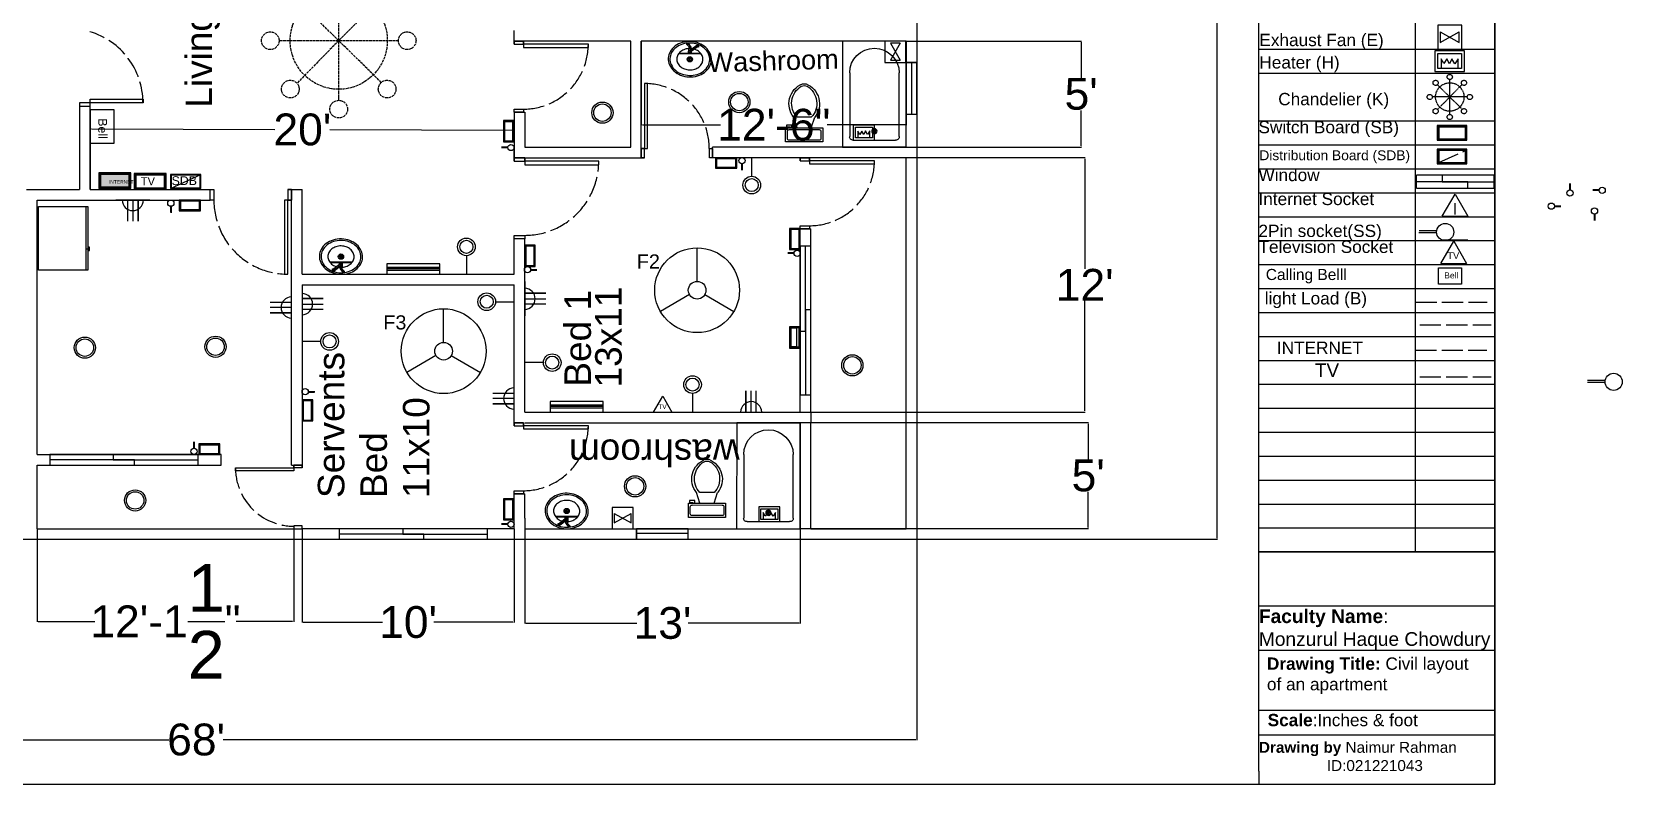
# Model space of a CAD drawing. Header units: inches. Extents: x -412 to 20037, y 548 to 16595.
# Drawn here: x 5459 to 6359, y 10274 to 10699 of the extents above; entities that cross this region are included whole.
import ezdxf
from ezdxf.enums import TextEntityAlignment as Align

# ---------------------------------------------------------------- set-up
doc = ezdxf.new("R2010")
doc.units = ezdxf.units.IN
doc.header["$MEASUREMENT"] = 0
doc.linetypes.add('ACAD_ISO02W100', pattern=[15, 12, -3])
doc.layers.get('Defpoints').update_dxf_attribs({"color": 6})
for name, color, linetype in [('bath', 4, 'Continuous'), ('freecads.com', 7, 'Continuous'), ('Heavy Load', 3, 'ACAD_ISO02W100'), ('iNTERNET', 30, 'ACAD_ISO02W100'), ('light_dwgmodels.com', 250, 'ACAD_ISO02W100'), ('TV WIRE', 62, 'ACAD_ISO02W100')]:
    doc.layers.add(name, color=color, linetype=linetype)
doc.layers.add('text', color=140, linetype='Continuous', lineweight=9)
doc.styles.add('Arial', font='arial.ttf')
doc.styles.get("Standard").update_dxf_attribs({"font": 'arial.ttf'})
doc.dimstyles.new('Copy of civil layout', dxfattribs={"dimtxt": 18, "dimasz": 0.625, "dimexe": 0.18, "dimexo": 0.0625, "dimgap": 0.09, "dimtad": 0, "dimtih": 1, "dimtoh": 1, "dimdec": 1, "dimzin": 0, "dimdsep": 46, "dimlunit": 4, "dimtxsty": 'Standard', "dimcen": 0.09, "dimclrd": 6, "dimclre": 256, "dimclrt": 256, "dimadec": 0, "dimazin": 0, "dimtfac": 1.5, "dimtdec": 1, "dimtofl": 0, "dimtmove": 0, "dimatfit": 0, "dimfxl": 1, "dimtolj": 1, "dimtzin": 0, "dimlwe": -1, "dimarcsym": 0})

# ---------------------------------------------------------------- blocks, each defined once
blk = doc.blocks.new('Bath Tub - 26 x 60 in.')
for p, q in [((8, -18), (10, -18)), ((9, -17), (9, -19))]:
    blk.add_line(p, q)
blk.add_lwpolyline([(0, -36), (0, 0), (60, 0), (60, -36)], close=True)
for points in [[(4, -30), (4, -6)], [(6, -4), (42, -4)], [(42, -32), (6, -32)]]:
    blk.add_lwpolyline(points)
for radius in [1.5, 1]:
    blk.add_circle((9, -18), radius)
for centre, radius, start, end in [((5.75, -5.75), 1.77, 81.8699, 188.1301), ((42, -18), 14, 270, 90), ((5.75, -30.25), 1.77, 171.8699, 278.1301)]:
    blk.add_arc(centre, radius, start, end)
blk = doc.blocks.new('Toilet - top')
for p, q in [((-10, -8.5), (-8, -8.5)), ((-10, -9.5), (-10, -8.5)), ((-8, -8.5), (-8, -8)), ((-7, -8), (-7, -9.5)), ((-4, -8), (-6, -14)), ((4, -8), (6, -14)), ((9.5, -6), (9.5, -2)), ((-7, -9.5), (-10, -9.5)), ((4, -14), (-4, -14))]:
    blk.add_line(p, q)
blk.add_lwpolyline([(10.5, -8), (10.5, 0), (-10.5, 0), (-10.5, -8)], close=True)
for points in [[(-9.5, -2), (-9.5, -6)], [(8.5, -1), (-8.5, -1)], [(-8.5, -7), (8.5, -7)]]:
    blk.add_lwpolyline(points)
for centre, radius, start, end in [((-8.62, -1.88), 0.884, 81.8699, 188.1301), ((-8.62, -6.12), 0.884, 171.8699, 278.1301), ((8.62, -1.88), 0.884, 351.8699, 98.1301), ((8.62, -6.12), 0.884, 261.8699, 8.1301), ((3.52, -21.58), 12.17, 141.46911, 247.97143), ((4.2, -21.82), 11.33, 136.36773, 238.94682), ((-3.52, -21.58), 12.17, 292.02843, 38.53071), ((-4.2, -21.82), 11.33, 301.05301, 43.63209), ((0, -27.88), 4, 245.73182, 294.26817), ((0, -29), 4, 254.86053, 285.13947)]:
    blk.add_arc(centre, radius, start, end)
blk = doc.blocks.new('Sink - Oval top')
for p, q in [((-1, 0), (1, 0)), ((0, 1), (0, -1))]:
    blk.add_line(p, q)
at = {"linetype": 'Continuous'}
for points in [[(-12.23, 0.39, 0.117634), (-11.46, -3.36, 0.104469), (-8.88, -6.8, 0.090016), (-5.08, -9.07, 0.08192), (-0.32, -10.02, 0.08192), (4.49, -9.38, 0.090016), (8.42, -7.36, 0.104469), (11.22, -4.09, 0.117634), (12.23, -0.39, 0.117634), (11.46, 3.36, 0.104469), (8.88, 6.8, 0.090016), (5.08, 9.07, 0.08192), (0.32, 10.02, 0.08192), (-4.49, 9.38, 0.090016), (-8.42, 7.36, 0.104469), (-11.22, 4.09, 0.117634)], [(-11.29, 0.16, 0.118622), (-10.52, -3.25, 0.104678), (-8.07, -6.36, 0.089562), (-4.54, -8.37, 0.081185), (-0.13, -9.15, 0.081185), (4.3, -8.49, 0.089562), (7.89, -6.58, 0.104678), (10.42, -3.55, 0.118622), (11.29, -0.16, 0.118622), (10.52, 3.25, 0.104678), (8.07, 6.36, 0.089562), (4.54, 8.37, 0.081185), (0.13, 9.15, 0.081185), (-4.3, 8.49, 0.089562), (-7.89, 6.58, 0.104678), (-10.42, 3.55, 0.118622)], [(-7.42, 0.08, 0.118283), (-6.91, -2.17, 0.104607), (-5.29, -4.21, 0.089718), (-2.97, -5.53, 0.081436), (-0.07, -6.04, 0.081436), (2.84, -5.59, 0.089718), (5.2, -4.33, 0.104607), (6.86, -2.32, 0.118283), (7.42, -0.08, 0.118283), (6.91, 2.17, 0.104607), (5.29, 4.21, 0.089718), (2.97, 5.53, 0.081436), (0.07, 6.04, 0.081436), (-2.84, 5.59, 0.089718), (-5.2, 4.33, 0.104607), (-6.86, 2.32, 0.118283)]]:
    blk.add_lwpolyline(points, format="xyb", close=True, dxfattribs=at)
for radius in [1.5, 1]:
    blk.add_circle((0, 0), radius)
blk = doc.blocks.new('Faucet - single handle front')
for p, q in [((-2, 6), (-2, 5.5)), ((-1, 6), (-2, 6)), ((-0.5, 4), (-2, 5.5)), ((-2, 5.5), (-1, 5.5)), ((-1, 5.5), (-1, 6)), ((0.5, 4), (-1, 6)), ((-1, 5.5), (0.5, 4)), ((-0.75, 3), (0.75, 3)), ((-0.75, 0.5), (-0.75, 3)), ((-0.75, 1), (0.75, 1)), ((-0.5, 4), (0.5, 4)), ((-0.25, 2), (3.75, 5)), ((3.75, 4.5), (-0.25, 1.5)), ((-0.25, 1.5), (-0.25, 2)), ((0.75, 1.5), (-0.25, 1.5)), ((0.75, 1.5), (4.08742, 4.003)), ((0.75, 3), (0.75, 2.7386)), ((0.75, 1.5), (0.75, 0.5)), ((3.75, 4.5), (3.75, 5)), ((3.75, 5), (4.75, 5)), ((3.75, 4), (3.75, 4.5)), ((4.75, 4.5), (3.75, 4.5)), ((4.75, 4), (3.75, 4)), ((4.75, 5), (4.75, 4.5)), ((4.75, 4.5), (4.75, 4))]:
    blk.add_line(p, q)
blk.add_lwpolyline([(-6, 0), (-6, 0.5), (6, 0.5), (6, 0)], close=True)
for centre, start, end in [((1.25426, 3.0302), 151.0646, 180.8629), ((-1.25426, 3.0302), 359.1371, 28.93536)]:
    blk.add_arc(centre, 2.00448, start, end)
blk = doc.blocks.new('Refrigerator-2 door - 36 in top')
for p, q in [((0, -26.999999), (36, -26.999999)), ((12, -26.999999), (12, -28.999999)), ((11, -27.999999), (11, -28.999999)), ((11, -28.999999), (13, -28.999999)), ((13, -28.999999), (13, -27.999999))]:
    blk.add_line(p, q)
blk.add_lwpolyline([(0, -27.999999), (0, 0), (36, 0), (36, -27.999999)], close=True)
blk = doc.blocks.new('chandelier')
at = {"color": 0}
for p, q in [((0, -270), (0, 270)), ((192.6, -189.3), (-192.6, 189.3)), ((189.3, 192.6), (-189.3, -192.6)), ((270, 0), (-270, 0))]:
    blk.add_line(p, q, dxfattribs=at)
for centre, radius in [((0, 310), 40), ((-219.2, 219.2), 40), ((0, 0), 220), ((219.2, 219.2), 40), ((-310, 0), 40), ((310, 0), 40), ((-219.2, -219.2), 40), ((219.2, -219.2), 40), ((0, -310), 40)]:
    blk.add_circle(centre, radius, dxfattribs=at)
blk = doc.blocks.new('*D98')
at = {"transparency": 16777216}
for p, q in [((5959.56, 11024.14), (6129.68, 11024.14)), ((5959.56, 10412.14), (6129.68, 10412.14))]:
    blk.add_line(p, q, dxfattribs=at)
at = {"color": 6, "lineweight": -2, "transparency": 16777216}
for p, q in [((6129.5, 11023.51), (6129.5, 10727.42)), ((6129.5, 10412.76), (6129.5, 10708.86))]:
    blk.add_line(p, q, dxfattribs=at)
at = {"color": 6, "transparency": 16777216}
for points in [[(6129.4, 11023.51), (6129.6, 11023.51), (6129.5, 11024.14)], [(6129.4, 10412.76), (6129.6, 10412.76), (6129.5, 10412.14)]]:
    blk.add_solid(points, dxfattribs=at)
at = {"layer": 'Defpoints', "color": 0, "transparency": 16777216}
for p in [(5959.5, 11024.14), (5959.5, 10412.14), (6129.5, 10412.14)]:
    blk.add_point(p, dxfattribs=at)
at = {"transparency": 16777216, "insert": (6129.5, 10718.14), "char_height": 18, "attachment_point": 5}
blk.add_mtext("\\A1;51'", dxfattribs=at)
blk = doc.blocks.new('*D233')
at = {"transparency": 16777216}
for p, q in [((5461.5, 10418.14), (5461.5, 10365.52)), ((5606.78, 10418.14), (5606.78, 10365.52))]:
    blk.add_line(p, q, dxfattribs=at)
at = {"color": 6, "lineweight": -2, "transparency": 16777216}
for p, q in [((5462.13, 10365.7), (5494.14, 10365.7)), ((5606.15, 10365.7), (5574.14, 10365.7))]:
    blk.add_line(p, q, dxfattribs=at)
at = {"color": 6, "transparency": 16777216}
for points in [[(5462.13, 10365.8), (5462.13, 10365.6), (5461.5, 10365.7)], [(5606.15, 10365.8), (5606.15, 10365.6), (5606.78, 10365.7)]]:
    blk.add_solid(points, dxfattribs=at)
at = {"layer": 'Defpoints', "color": 0, "transparency": 16777216}
for p in [(5461.5, 10418.2), (5606.78, 10418.2), (5606.78, 10365.7)]:
    blk.add_point(p, dxfattribs=at)
at = {"transparency": 16777216, "insert": (5534.14, 10365.7), "char_height": 18, "attachment_point": 5}
blk.add_mtext('\\A1;12\'-1{\\H1.5x;\\S1/2;}"', dxfattribs=at)
blk = doc.blocks.new('*D234')
at = {"transparency": 16777216}
for p, q in [((5611.5, 10418.14), (5611.5, 10365.02)), ((5731.5, 10418.14), (5731.5, 10365.02))]:
    blk.add_line(p, q, dxfattribs=at)
at = {"color": 6, "lineweight": -2, "transparency": 16777216}
for p, q in [((5612.13, 10365.2), (5656.98, 10365.2)), ((5730.88, 10365.2), (5686.02, 10365.2))]:
    blk.add_line(p, q, dxfattribs=at)
at = {"color": 6, "transparency": 16777216}
for points in [[(5612.13, 10365.3), (5612.13, 10365.1), (5611.5, 10365.2)], [(5730.88, 10365.3), (5730.88, 10365.1), (5731.5, 10365.2)]]:
    blk.add_solid(points, dxfattribs=at)
at = {"layer": 'Defpoints', "color": 0, "transparency": 16777216}
for p in [(5611.5, 10418.2), (5731.5, 10418.2), (5731.5, 10365.2)]:
    blk.add_point(p, dxfattribs=at)
at = {"transparency": 16777216, "insert": (5671.5, 10365.2), "char_height": 18, "attachment_point": 5}
blk.add_mtext("\\A1;10'", dxfattribs=at)
blk = doc.blocks.new('*D235')
at = {"transparency": 16777216}
for p, q in [((5737.5, 10418.14), (5737.5, 10364.52)), ((5893.5, 10418.14), (5893.5, 10364.52))]:
    blk.add_line(p, q, dxfattribs=at)
at = {"color": 6, "lineweight": -2, "transparency": 16777216}
for p, q in [((5738.13, 10364.7), (5800.98, 10364.7)), ((5892.88, 10364.7), (5830.02, 10364.7))]:
    blk.add_line(p, q, dxfattribs=at)
at = {"color": 6, "transparency": 16777216}
for points in [[(5738.13, 10364.8), (5738.13, 10364.6), (5737.5, 10364.7)], [(5892.88, 10364.8), (5892.88, 10364.6), (5893.5, 10364.7)]]:
    blk.add_solid(points, dxfattribs=at)
at = {"layer": 'Defpoints', "color": 0, "transparency": 16777216}
for p in [(5737.5, 10418.2), (5893.5, 10418.2), (5893.5, 10364.7)]:
    blk.add_point(p, dxfattribs=at)
at = {"transparency": 16777216, "insert": (5815.5, 10364.7), "char_height": 18, "attachment_point": 5}
blk.add_mtext("\\A1;13'", dxfattribs=at)
blk = doc.blocks.new('*D236')
at = {"transparency": 16777216}
for p, q in [((5143.5, 10412.14), (5143.5, 10298.52)), ((5959.5, 10412.14), (5959.5, 10298.52))]:
    blk.add_line(p, q, dxfattribs=at)
at = {"color": 6, "lineweight": -2, "transparency": 16777216}
for p, q in [((5144.13, 10298.7), (5536.09, 10298.7)), ((5958.88, 10298.7), (5566.91, 10298.7))]:
    blk.add_line(p, q, dxfattribs=at)
at = {"color": 6, "transparency": 16777216}
for points in [[(5144.13, 10298.8), (5144.13, 10298.6), (5143.5, 10298.7)], [(5958.88, 10298.8), (5958.88, 10298.6), (5959.5, 10298.7)]]:
    blk.add_solid(points, dxfattribs=at)
at = {"layer": 'Defpoints', "color": 0, "transparency": 16777216}
for p in [(5143.5, 10412.2), (5959.5, 10412.2), (5959.5, 10298.7)]:
    blk.add_point(p, dxfattribs=at)
at = {"transparency": 16777216, "insert": (5551.5, 10298.7), "char_height": 18, "attachment_point": 5}
blk.add_mtext("\\A1;68'", dxfattribs=at)
blk = doc.blocks.new('*D240')
at = {"transparency": 16777216}
for p, q in [((5803.5, 10694.14), (5803.5, 10646.52)), ((5953.48, 10694.14), (5953.48, 10646.52))]:
    blk.add_line(p, q, dxfattribs=at)
at = {"color": 6, "lineweight": -2, "transparency": 16777216}
for p, q in [((5804.13, 10646.7), (5848.33, 10646.7)), ((5952.86, 10646.7), (5908.65, 10646.7))]:
    blk.add_line(p, q, dxfattribs=at)
at = {"color": 6, "transparency": 16777216}
for points in [[(5804.13, 10646.8), (5804.13, 10646.6), (5803.5, 10646.7)], [(5952.86, 10646.8), (5952.86, 10646.6), (5953.48, 10646.7)]]:
    blk.add_solid(points, dxfattribs=at)
at = {"layer": 'Defpoints', "color": 0, "transparency": 16777216}
for p in [(5803.5, 10694.2), (5953.48, 10694.2), (5953.48, 10646.7)]:
    blk.add_point(p, dxfattribs=at)
at = {"transparency": 16777216, "insert": (5878.49, 10646.7), "char_height": 18, "attachment_point": 5}
blk.add_mtext('\\A1;12\'-6"', dxfattribs=at)
blk = doc.blocks.new('*D241')
at = {"transparency": 16777216}
for p, q in [((5953.56, 10694.2), (6052.68, 10694.2)), ((5953.56, 10634.2), (6052.68, 10634.2))]:
    blk.add_line(p, q, dxfattribs=at)
at = {"color": 6, "lineweight": -2, "transparency": 16777216}
for p, q in [((6052.5, 10693.58), (6052.5, 10673.44)), ((6052.5, 10634.83), (6052.5, 10654.96))]:
    blk.add_line(p, q, dxfattribs=at)
at = {"color": 6, "transparency": 16777216}
for points in [[(6052.4, 10693.58), (6052.6, 10693.58), (6052.5, 10694.2)], [(6052.4, 10634.83), (6052.6, 10634.83), (6052.5, 10634.2)]]:
    blk.add_solid(points, dxfattribs=at)
at = {"layer": 'Defpoints', "color": 0, "transparency": 16777216}
for p in [(5953.5, 10694.2), (5953.5, 10634.2), (6052.5, 10634.2)]:
    blk.add_point(p, dxfattribs=at)
at = {"transparency": 16777216, "insert": (6052.5, 10664.2), "char_height": 18, "attachment_point": 5}
blk.add_mtext("\\A1;5'", dxfattribs=at)
blk = doc.blocks.new('*D242')
at = {"transparency": 16777216}
for p, q in [((5893.56, 10478.2), (6056.68, 10478.2)), ((5893.56, 10418.2), (6056.68, 10418.2))]:
    blk.add_line(p, q, dxfattribs=at)
at = {"color": 6, "lineweight": -2, "transparency": 16777216}
for p, q in [((6056.5, 10477.58), (6056.5, 10457.44)), ((6056.5, 10418.83), (6056.5, 10438.96))]:
    blk.add_line(p, q, dxfattribs=at)
at = {"color": 6, "transparency": 16777216}
for points in [[(6056.4, 10477.58), (6056.6, 10477.58), (6056.5, 10478.2)], [(6056.4, 10418.83), (6056.6, 10418.83), (6056.5, 10418.2)]]:
    blk.add_solid(points, dxfattribs=at)
at = {"layer": 'Defpoints', "color": 0, "transparency": 16777216}
for p in [(5893.5, 10478.2), (5893.5, 10418.2), (6056.5, 10418.2)]:
    blk.add_point(p, dxfattribs=at)
at = {"transparency": 16777216, "insert": (6056.5, 10448.2), "char_height": 18, "attachment_point": 5}
blk.add_mtext("\\A1;5'", dxfattribs=at)
blk = doc.blocks.new('*D243')
at = {"transparency": 16777216}
for p, q in [((5893.56, 10628.2), (6054.68, 10628.2)), ((5893.56, 10484.2), (6054.68, 10484.2))]:
    blk.add_line(p, q, dxfattribs=at)
at = {"color": 6, "lineweight": -2, "transparency": 16777216}
for p, q in [((6054.5, 10627.58), (6054.5, 10565.33)), ((6054.5, 10484.83), (6054.5, 10547.07))]:
    blk.add_line(p, q, dxfattribs=at)
at = {"color": 6, "transparency": 16777216}
for points in [[(6054.4, 10627.58), (6054.6, 10627.58), (6054.5, 10628.2)], [(6054.4, 10484.83), (6054.6, 10484.83), (6054.5, 10484.2)]]:
    blk.add_solid(points, dxfattribs=at)
at = {"layer": 'Defpoints', "color": 0, "transparency": 16777216}
for p in [(5893.5, 10628.2), (6054.5, 10628.2), (5893.5, 10484.2)]:
    blk.add_point(p, dxfattribs=at)
at = {"transparency": 16777216, "insert": (6054.5, 10556.2), "char_height": 18, "attachment_point": 5}
blk.add_mtext("\\A1;12'", dxfattribs=at)
blk = doc.blocks.new('*D245')
at = {"layer": 'Defpoints', "transparency": 16777216}
for p, q in [((5491.59, 10627.6), (5491.66, 10644.72)), ((5731.59, 10626.6), (5731.66, 10643.72))]:
    blk.add_line(p, q, dxfattribs=at)
at = {"layer": 'Defpoints', "color": 6, "lineweight": -2, "transparency": 16777216}
for p, q in [((5492.29, 10644.54), (5596.14, 10644.1)), ((5731.04, 10643.54), (5627.18, 10643.97))]:
    blk.add_line(p, q, dxfattribs=at)
at = {"layer": 'Defpoints', "color": 0, "transparency": 16777216}
for p in [(5731.66, 10643.54), (5491.59, 10627.54), (5731.59, 10626.54)]:
    blk.add_point(p, dxfattribs=at)
at = {"layer": 'Defpoints', "color": 6, "transparency": 16777216}
for points in [[(5492.29, 10644.64), (5492.29, 10644.43), (5491.66, 10644.54)], [(5731.04, 10643.65), (5731.04, 10643.44), (5731.66, 10643.54)]]:
    blk.add_solid(points, dxfattribs=at)
at = {"layer": 'Defpoints', "transparency": 16777216, "insert": (5611.66, 10644.04), "char_height": 18, "attachment_point": 5}
blk.add_mtext("\\A1;20'", dxfattribs=at)

msp = doc.modelspace()

# ---------------------------------------------------------------- hatches: boundary and pattern name
at = {"true_color": 0x2776bb}
h = msp.add_hatch(color=152, dxfattribs=at)
h.dxf.hatch_style = 1
h.paths.add_polyline_path([(5497.37, 10611.59), (5513.7, 10611.59), (5513.7, 10618.7), (5497.37, 10618.7)])

# ---------------------------------------------------------------- linework, layer by layer
for p, q in [((6153.13, 10280.84), (6153.13, 11114.42)), ((5959.5, 10793.14), (5959.5, 10635.03)), ((5731.5, 10694.14), (5731.5, 10700.14)), ((5797.5, 10694.14), (5736.76, 10694.14)), ((5797.5, 10634.14), (5797.5, 10694.14)), ((5953.5, 10694.14), (5803.5, 10694.14)), ((5803.5, 10633.39), (5803.5, 10694.14)), ((5953.5, 10634.14), (5953.5, 10694.14)), ((5485.5, 10657.25), (5485.5, 10610.14)), ((5491.5, 10610.14), (5491.5, 10657.25)), ((5491.5, 10655.1), (5491.5, 10610.14)), ((5731.5, 10653.84), (5737.5, 10653.84)), ((5731.5, 10653.84), (5731.5, 10628.14)), ((5737.5, 10653.84), (5737.5, 10634.14)), ((5727.97, 10633.78), (5724.35, 10633.78)), ((5728, 10634.16), (5724.39, 10634.16)), ((5737.5, 10634.14), (5797.5, 10634.14)), ((5843.8, 10628.14), (5843.8, 10634.14)), ((5953.5, 10634.14), (5843.8, 10634.14)), ((5959.5, 10635.03), (5959.5, 10412.14)), ((5737.5, 10628.14), (5797.5, 10628.14)), ((5797.5, 10628.14), (5803.5, 10628.14)), ((5953.5, 10628.14), (5843.8, 10628.14)), ((5860.3, 10624.77), (5860.3, 10621.15)), ((5860.68, 10624.74), (5860.68, 10621.12)), ((5953.5, 10418.14), (5953.5, 10628.14)), ((5455.5, 10610.14), (5461.5, 10610.14)), ((5461.5, 10610.14), (5485.5, 10610.14)), ((5491.5, 10610.14), (5559.5, 10610.14)), ((5605.5, 10460.14), (5605.5, 10610.14)), ((5605.5, 10610.14), (5611.5, 10610.14)), ((5611.5, 10562.14), (5611.5, 10610.14)), ((6329.06, 10609.96), (6329.06, 10613.58)), ((6329.44, 10609.93), (6329.44, 10613.55)), ((6345.7, 10609.5), (6342.08, 10609.5)), ((6345.73, 10609.88), (6342.11, 10609.88)), ((5461.5, 10604.14), (5488.5, 10604.14)), ((5461.5, 10460.14), (5461.5, 10604.14)), ((5488.5, 10604.14), (5559.5, 10604.14)), ((5525.39, 10604.14), (5506, 10604.14)), ((5515.69, 10604.14), (5515.69, 10592.14)), ((5518.76, 10604.14), (5518.76, 10592.14)), ((5536.94, 10600.69), (5536.94, 10597.07)), ((5537.32, 10600.65), (5537.32, 10597.04)), ((6320.37, 10600.48), (6323.98, 10600.48)), ((6320.4, 10600.86), (6324.02, 10600.86)), ((6342.83, 10596.3), (6342.83, 10592.69)), ((6343.21, 10596.27), (6343.21, 10592.65)), ((5893.5, 10587.84), (5899.5, 10587.84)), ((5893.5, 10484.14), (5893.5, 10587.84)), ((5899.5, 10484.14), (5899.5, 10587.84)), ((5731.5, 10562.14), (5731.5, 10582.14)), ((5737.5, 10484.14), (5737.5, 10582.14)), ((6253.73, 10585.69), (6243.74, 10585.69)), ((6253.83, 10586.74), (6243.84, 10586.74)), ((5835.13, 10558.14), (5835.13, 10577.14)), ((5889.98, 10573.93), (5886.37, 10573.93)), ((5890.02, 10574.31), (5886.4, 10574.31)), ((5611.5, 10562.14), (5731.5, 10562.14)), ((5740.81, 10564.49), (5744.43, 10564.49)), ((5740.85, 10564.87), (5744.46, 10564.87)), ((5605.5, 10533.64), (5605.5, 10553.03)), ((5611.5, 10556.14), (5731.5, 10556.14)), ((5611.5, 10556.14), (5611.5, 10454.14)), ((5611.5, 10555.03), (5611.5, 10535.64)), ((5731.5, 10484.14), (5731.5, 10556.14)), ((5737.5, 10558.03), (5737.5, 10538.64)), ((5737.5, 10551.4), (5749.5, 10551.4)), ((5605.5, 10543.33), (5593.5, 10543.33)), ((5611.5, 10548.4), (5623.5, 10548.4)), ((5611.5, 10545.33), (5623.5, 10545.33)), ((5691.63, 10523.64), (5691.63, 10542.64)), ((5737.5, 10548.33), (5749.5, 10548.33)), ((5830.8, 10550.64), (5814.35, 10541.14)), ((5839.46, 10550.64), (5855.91, 10541.14)), ((5605.5, 10540.27), (5593.5, 10540.27)), ((5687.3, 10516.14), (5670.85, 10506.64)), ((5695.96, 10516.14), (5712.41, 10506.64)), ((5731.5, 10482.14), (5731.5, 10501.53)), ((6349.05, 10500.91), (6339.06, 10500.91)), ((6349.15, 10501.96), (6339.15, 10501.96)), ((5614.97, 10495.48), (5618.59, 10495.48)), ((5615.01, 10495.86), (5618.62, 10495.86)), ((5731.5, 10491.83), (5719.5, 10491.83)), ((5731.5, 10488.77), (5719.5, 10488.77)), ((5862.63, 10484.14), (5862.63, 10496.14)), ((5865.7, 10484.14), (5865.7, 10496.14)), ((5731.5, 10478.14), (5731.5, 10484.14)), ((5737.5, 10484.14), (5893.5, 10484.14)), ((5856, 10484.14), (5875.39, 10484.14)), ((5899.5, 10484.14), (5899.5, 10478.14)), ((5737.5, 10478.14), (5893.5, 10478.14)), ((5893.5, 10478.14), (5893.5, 10418.14)), ((5899.5, 10418.14), (5899.5, 10478.14)), ((5550.14, 10463.73), (5550.14, 10467.35)), ((5550.52, 10463.7), (5550.52, 10467.31)), ((5605.5, 10454.14), (5605.5, 10462.29)), ((5461.5, 10460.14), (5559.75, 10460.14)), ((5461.5, 10418.14), (5461.5, 10454.14)), ((5461.5, 10454.14), (5559.75, 10454.14)), ((5565.75, 10460.14), (5559.75, 10460.14)), ((5559.75, 10454.14), (5565.75, 10454.14)), ((5565.75, 10454.14), (5565.75, 10460.14)), ((5605.5, 10454.14), (5611.5, 10454.14)), ((5611.5, 10460.14), (5611.5, 10454.14)), ((5731.5, 10437.84), (5737.5, 10437.84)), ((5731.5, 10418.14), (5731.5, 10437.84)), ((5737.5, 10424.14), (5737.5, 10437.84)), ((5461.5, 10418.14), (5600.78, 10418.14)), ((5600.78, 10418.14), (5606.78, 10418.14)), ((5731.5, 10418.14), (5611.5, 10418.14)), ((5727.95, 10420.54), (5724.33, 10420.54)), ((5727.98, 10420.92), (5724.36, 10420.92)), ((5737.5, 10424.14), (5737.5, 10418.14)), ((5737.5, 10418.14), (5893.5, 10418.14)), ((5899.5, 10418.14), (5953.5, 10418.14)), ((5383.5, 10412.14), (5959.5, 10412.14)), ((6153.13, 10280.84), (6153.13, 10273.52))]:
    msp.add_line(p, q)
at = {"color": 4}
for p, q in [((6255.79, 10693.34), (6266.56, 10699.41)), ((6255.79, 10699.41), (6266.56, 10693.34)), ((5944.64, 10692.93), (5950.01, 10683.4)), ((5950.01, 10692.93), (5944.64, 10683.4)), ((5689.5, 10565.25), (5659.5, 10565.25)), ((5782, 10487.25), (5752, 10487.25)), ((5788.16, 10421.44), (5797.69, 10426.81)), ((5788.16, 10426.81), (5797.69, 10421.44))]:
    msp.add_line(p, q, dxfattribs=at)
at = {"color": 143, "true_color": 0x7aafdf}
for p, q in [((5956.72, 10652.89), (5956.72, 10682.13)), ((5830.12, 10415.36), (5800.88, 10415.36))]:
    msp.add_line(p, q, dxfattribs=at)
at = {"color": 1}
for p, q in [((6257.85, 10681.39), (6256.33, 10684.1)), ((6256.33, 10684.1), (6256.33, 10678.78)), ((6259.56, 10684.13), (6257.85, 10681.39)), ((6260.99, 10681.3), (6259.56, 10684.13)), ((6262.36, 10684.19), (6260.99, 10681.3)), ((6264.04, 10681.27), (6262.36, 10684.19)), ((6265.86, 10684.19), (6264.04, 10681.27)), ((6265.86, 10678.78), (6265.86, 10684.19)), ((5927.15, 10641.31), (5926.06, 10643.25)), ((5926.06, 10643.25), (5926.06, 10639.43)), ((5928.38, 10643.27), (5927.15, 10641.31)), ((5929.4, 10641.24), (5928.38, 10643.27)), ((5930.39, 10643.32), (5929.4, 10641.24)), ((5931.59, 10641.22), (5930.39, 10643.32)), ((5932.9, 10643.32), (5931.59, 10641.22)), ((5932.9, 10639.43), (5932.9, 10643.32)), ((5873.65, 10425.31), (5872.56, 10427.25)), ((5872.56, 10427.25), (5872.56, 10423.43)), ((5874.88, 10427.27), (5873.65, 10425.31)), ((5875.9, 10425.24), (5874.88, 10427.27)), ((5876.89, 10427.32), (5875.9, 10425.24)), ((5878.09, 10425.22), (5876.89, 10427.32)), ((5879.4, 10427.32), (5878.09, 10425.22)), ((5879.4, 10423.43), (5879.4, 10427.32))]:
    msp.add_line(p, q, dxfattribs=at)
at = {"color": 7, "true_color": 0xffffff}
for p, q in [((5866, 10617.64), (5866, 10628.2)), ((5704.5, 10572.7), (5704.5, 10562.14)), ((5721, 10546.64), (5731.56, 10546.64)), ((5622.06, 10524.14), (5611.5, 10524.14)), ((5748.06, 10512.14), (5737.5, 10512.14)), ((5832.5, 10494.7), (5832.5, 10484.14))]:
    msp.add_line(p, q, dxfattribs=at)
at = {"color": 7}
msp.add_line((5537, 10610.64), (5554.14, 10618.7), dxfattribs=at)
at = {"color": 0}
for p, q in [((6256.93, 10595.04), (6264.16, 10607.56)), ((6264.16, 10607.56), (6271.38, 10595.04)), ((6256.93, 10595.04), (6271.38, 10595.04)), ((6256.19, 10568.32), (6263.42, 10580.84)), ((6256.87, 10581.66), (6271.33, 10581.66)), ((6263.42, 10580.84), (6270.65, 10568.32)), ((6256.19, 10568.32), (6270.65, 10568.32)), ((5810.5, 10484.14), (5815.68, 10493.12)), ((5815.68, 10493.12), (5820.87, 10484.14)), ((5810.5, 10484.14), (5820.87, 10484.14))]:
    msp.add_line(p, q, dxfattribs=at)
at = {"color": 252, "true_color": 0x939598}
for p, q in [((5689.5, 10566.03), (5659.5, 10566.03)), ((5689.5, 10566.03), (5659.5, 10566.03)), ((5689.5, 10564.29), (5659.5, 10564.29)), ((5782, 10488.03), (5752, 10488.03)), ((5782, 10488.03), (5752, 10488.03)), ((5782, 10486.29), (5752, 10486.29))]:
    msp.add_line(p, q, dxfattribs=at)
for points in [[(4945.57, 10273.52), (6286.73, 10273.52), (6286.73, 11235.51), (4945.57, 11235.51)], [(5518.76, 10592.14), (5518.76, 10604.14), (5512.76, 10604.14), (5512.76, 10592.14)], [(5749.5, 10551.4), (5737.5, 10551.4), (5737.5, 10545.4), (5749.5, 10545.4)], [(5593.5, 10540.27), (5605.5, 10540.27), (5605.5, 10546.27), (5593.5, 10546.27)], [(5623.5, 10548.4), (5611.5, 10548.4), (5611.5, 10542.4), (5623.5, 10542.4)], [(5719.5, 10488.77), (5731.5, 10488.77), (5731.5, 10494.77), (5719.5, 10494.77)], [(5862.63, 10496.14), (5862.63, 10484.14), (5868.63, 10484.14), (5868.63, 10496.14)]]:
    msp.add_lwpolyline(points)
at = {"color": 251, "true_color": 0x636466}
for points in [[(6254.48, 10689.61), (6268.03, 10689.61), (6268.03, 10703.17), (6254.48, 10703.17)], [(5941.34, 10694.09), (5941.34, 10682.09), (5953.34, 10682.09), (5953.34, 10694.09)], [(6269.49, 10688.66), (6252.76, 10688.66), (6252.76, 10676.97), (6269.49, 10676.97)], [(6267.87, 10678.73), (6254.48, 10678.73), (6254.48, 10687.11), (6267.87, 10687.11)], [(5935.5, 10646.52), (5923.5, 10646.52), (5923.5, 10638.14), (5935.5, 10638.14)], [(5934.33, 10639.39), (5924.73, 10639.39), (5924.73, 10645.41), (5934.33, 10645.41)], [(5787, 10418.14), (5799, 10418.14), (5799, 10430.14), (5787, 10430.14)], [(5882, 10430.52), (5870, 10430.52), (5870, 10422.14), (5882, 10422.14)], [(5880.83, 10423.39), (5871.23, 10423.39), (5871.23, 10429.41), (5880.83, 10429.41)]]:
    msp.add_lwpolyline(points, close=True, dxfattribs=at)
at = {"color": 4}
for points in [[(6255.79, 10699.41), (6255.79, 10693.34)], [(6266.56, 10693.34), (6266.56, 10699.41)], [(5950.01, 10692.93), (5944.64, 10692.93)], [(5944.64, 10683.4), (5950.01, 10683.4)], [(5788.16, 10426.81), (5788.16, 10421.44)], [(5797.69, 10421.44), (5797.69, 10426.81)]]:
    msp.add_lwpolyline(points, dxfattribs=at)
at = {"color": 240, "true_color": 0xed1f24}
for points in [[(5731.5, 10692.39), (5731.5, 10694.14), (5736.76, 10694.14), (5736.76, 10690.63)], [(5485.5, 10659.25), (5485.5, 10657.25), (5491.5, 10657.25), (5491.5, 10661.25)], [(5491.5, 10661.25), (5521.5, 10661.25), (5521.5, 10659.25), (5485.5, 10659.25)], [(5736.76, 10655.65), (5736.76, 10653.84), (5731.5, 10653.84), (5731.5, 10655.59)], [(5805.25, 10628.14), (5803.5, 10628.14), (5803.5, 10633.39), (5807, 10633.39)], [(5841.99, 10633.39), (5843.8, 10633.39), (5843.8, 10628.14), (5842.05, 10628.14)], [(5731.5, 10626.14), (5731.5, 10628.14), (5737.5, 10628.14), (5737.5, 10624.14)], [(5893.5, 10626.39), (5893.5, 10628.14), (5898.76, 10628.14), (5898.76, 10624.63)], [(5561.57, 10604.14), (5559.5, 10604.14), (5559.5, 10610.14), (5561.5, 10610.14)], [(5603.5, 10610.14), (5605.5, 10610.14), (5605.5, 10604.14), (5601.5, 10604.14)], [(5898.76, 10589.65), (5898.76, 10587.84), (5893.5, 10587.84), (5893.5, 10589.59)], [(5737.5, 10584.21), (5737.5, 10582.14), (5731.5, 10582.14), (5731.5, 10584.14)], [(5731.5, 10476.39), (5731.5, 10478.14), (5736.76, 10478.14), (5736.76, 10474.63)], [(5611.5, 10452.56), (5611.5, 10454.14), (5606.78, 10454.14), (5606.78, 10450.99)], [(5736.76, 10439.65), (5736.76, 10437.84), (5731.5, 10437.84), (5731.5, 10439.59)]]:
    msp.add_lwpolyline(points, dxfattribs=at)
for points in [[(5731.5, 10694.14), (5731.5, 10692.39), (5736.76, 10692.39), (5736.76, 10694.14)], [(5736.76, 10692.39), (5736.76, 10690.63), (5773.55, 10690.63), (5773.55, 10692.39)], [(5805.25, 10633.39), (5807, 10633.39), (5807, 10670.19), (5805.25, 10670.19)], [(5731.5, 10653.84), (5731.5, 10655.59), (5736.76, 10655.59), (5736.76, 10653.84)], [(5803.5, 10628.14), (5805.25, 10628.14), (5805.25, 10633.39), (5803.5, 10633.39)], [(5843.8, 10628.14), (5842.05, 10628.14), (5842.05, 10633.39), (5843.8, 10633.39)], [(5731.5, 10628.14), (5731.5, 10626.14), (5737.5, 10626.14), (5737.5, 10628.14)], [(5737.5, 10626.14), (5737.5, 10624.14), (5779.5, 10624.14), (5779.5, 10626.14)], [(5893.5, 10628.14), (5893.5, 10626.39), (5898.76, 10626.39), (5898.76, 10628.14)], [(5898.76, 10626.39), (5898.76, 10624.63), (5935.55, 10624.63), (5935.55, 10626.39)], [(5559.5, 10610.14), (5561.5, 10610.14), (5561.5, 10604.14), (5559.5, 10604.14)], [(5605.5, 10610.14), (5603.5, 10610.14), (5603.5, 10604.14), (5605.5, 10604.14)], [(5603.5, 10604.14), (5601.5, 10604.14), (5601.5, 10562.14), (5603.5, 10562.14)], [(5893.5, 10587.84), (5893.5, 10589.59), (5898.76, 10589.59), (5898.76, 10587.84)], [(5731.5, 10582.14), (5731.5, 10584.14), (5737.5, 10584.14), (5737.5, 10582.14)], [(5731.5, 10478.14), (5731.5, 10476.39), (5736.76, 10476.39), (5736.76, 10478.14)], [(5736.76, 10476.39), (5736.76, 10474.63), (5773.55, 10474.63), (5773.55, 10476.39)], [(5606.78, 10452.56), (5606.78, 10450.99), (5573.73, 10450.99), (5573.73, 10452.56)], [(5611.5, 10454.14), (5611.5, 10452.56), (5606.78, 10452.56), (5606.78, 10454.14)], [(5731.5, 10437.84), (5731.5, 10439.59), (5736.76, 10439.59), (5736.76, 10437.84)], [(5611.5, 10418.14), (5611.5, 10419.71), (5606.78, 10419.71), (5606.78, 10418.14)]]:
    msp.add_lwpolyline(points, close=True, dxfattribs=at)
for points in [[(5953.5, 10682.13), (5953.5, 10682.13), (5959.5, 10682.13), (5959.5, 10682.13)], [(5725.5, 10649.14), (5725.5, 10637.14), (5731.5, 10637.14), (5731.5, 10649.14)], [(5726.13, 10648.55), (5726.13, 10637.67), (5730.87, 10637.67), (5730.87, 10648.55)], [(6254.08, 10638.02), (6270.82, 10638.02), (6270.82, 10646.38), (6254.08, 10646.38)], [(6254.9, 10638.9), (6270.07, 10638.9), (6270.07, 10645.51), (6254.9, 10645.51)], [(6254.08, 10624.65), (6270.82, 10624.65), (6270.82, 10633.02), (6254.08, 10633.02)], [(5845.5, 10622.14), (5857.5, 10622.14), (5857.5, 10628.14), (5845.5, 10628.14)], [(5846.08, 10622.77), (5856.96, 10622.77), (5856.96, 10627.51), (5846.08, 10627.51)], [(6254.9, 10625.53), (6270.07, 10625.53), (6270.07, 10632.14), (6254.9, 10632.14)], [(5496.5, 10610.64), (5514.5, 10610.64), (5514.5, 10619.64), (5496.5, 10619.64)], [(5497.37, 10611.59), (5513.7, 10611.59), (5513.7, 10618.7), (5497.37, 10618.7)], [(5516.5, 10610.14), (5534.5, 10610.14), (5534.5, 10619.14), (5516.5, 10619.14)], [(5517.37, 10611.09), (5533.7, 10611.09), (5533.7, 10618.2), (5517.37, 10618.2)], [(5537.45, 10611.12), (5553.77, 10611.12), (5553.77, 10618.23), (5537.45, 10618.23)], [(5542, 10598.14), (5554, 10598.14), (5554, 10604.14), (5542, 10604.14)], [(5542.58, 10598.77), (5553.46, 10598.77), (5553.46, 10603.51), (5542.58, 10603.51)], [(5887.5, 10588.14), (5887.5, 10576.14), (5893.5, 10576.14), (5893.5, 10588.14)], [(5888.13, 10587.55), (5888.13, 10576.67), (5892.87, 10576.67), (5892.87, 10587.55)], [(5737.5, 10578.64), (5737.5, 10566.64), (5743.5, 10566.64), (5743.5, 10578.64)], [(5738.13, 10578.05), (5738.13, 10567.17), (5742.87, 10567.17), (5742.87, 10578.05)], [(5893.5, 10520.43), (5893.5, 10532.43), (5887.5, 10532.43), (5887.5, 10520.43)], [(5611.5, 10491.14), (5611.5, 10479.14), (5617.5, 10479.14), (5617.5, 10491.14)], [(5612.13, 10490.55), (5612.13, 10479.67), (5616.87, 10479.67), (5616.87, 10490.55)], [(5553, 10460.14), (5565, 10460.14), (5565, 10466.14), (5553, 10466.14)], [(5553.58, 10460.77), (5564.46, 10460.77), (5564.46, 10465.51), (5553.58, 10465.51)], [(5725.5, 10435.14), (5725.5, 10423.14), (5731.5, 10423.14), (5731.5, 10435.14)], [(5726.13, 10434.55), (5726.13, 10423.67), (5730.87, 10423.67), (5730.87, 10434.55)], [(5800.88, 10412.14), (5800.88, 10412.14), (5800.88, 10418.14), (5800.88, 10418.14)]]:
    msp.add_lwpolyline(points, close=True)
at = {"color": 143, "true_color": 0x7aafdf}
for points in [[(5953.5, 10682.13), (5953.5, 10652.89), (5959.5, 10652.89), (5959.5, 10682.13)], [(5899.5, 10493.99), (5899.5, 10577.99), (5893.5, 10577.99), (5893.5, 10493.99)], [(5896.5, 10529.99), (5896.5, 10577.99), (5893.5, 10577.99), (5893.5, 10529.99)], [(5899.5, 10493.99), (5899.5, 10541.99), (5896.5, 10541.99), (5896.5, 10493.99)], [(5893.19, 10520.71), (5893.19, 10532.14), (5887.81, 10532.14), (5887.81, 10520.71)], [(5468.62, 10454.14), (5552.62, 10454.14), (5552.62, 10460.14), (5468.62, 10460.14)], [(5468.62, 10454.14), (5516.62, 10454.14), (5516.62, 10457.14), (5468.62, 10457.14)], [(5504.62, 10457.14), (5552.62, 10457.14), (5552.62, 10460.14), (5504.62, 10460.14)], [(5632.5, 10412.14), (5716.5, 10412.14), (5716.5, 10418.14), (5632.5, 10418.14)], [(5668.5, 10415.14), (5716.5, 10415.14), (5716.5, 10418.14), (5668.5, 10418.14)], [(5800.88, 10412.14), (5830.12, 10412.14), (5830.12, 10418.14), (5800.88, 10418.14)], [(5632.5, 10412.14), (5680.5, 10412.14), (5680.5, 10415.14), (5632.5, 10415.14)]]:
    msp.add_lwpolyline(points, close=True, dxfattribs=at)
at = {"color": 0}
for points in [[(5505.02, 10655.37), (5505.02, 10636.14), (5491.5, 10636.14), (5491.5, 10655.37)], [(6254.76, 10565.89), (6267.89, 10565.89), (6267.89, 10556.66), (6254.76, 10556.66)]]:
    msp.add_lwpolyline(points, close=True, dxfattribs=at)
at = {"color": 4}
for points in [[(5725.81, 10648.85), (5725.81, 10637.43), (5731.19, 10637.43), (5731.19, 10648.85)], [(6254.48, 10638.45), (6270.41, 10638.45), (6270.41, 10645.95), (6254.48, 10645.95)], [(6254.48, 10625.09), (6270.41, 10625.09), (6270.41, 10632.58), (6254.48, 10632.58)], [(5845.78, 10622.45), (5857.21, 10622.45), (5857.21, 10627.82), (5845.78, 10627.82)], [(5496.92, 10611.1), (5514.07, 10611.1), (5514.07, 10619.17), (5496.92, 10619.17)], [(5516.92, 10610.6), (5534.07, 10610.6), (5534.07, 10618.67), (5516.92, 10618.67)], [(5537, 10610.64), (5554.14, 10610.64), (5554.14, 10618.7), (5537, 10618.7)], [(5542.28, 10598.45), (5553.71, 10598.45), (5553.71, 10603.82), (5542.28, 10603.82)], [(5887.81, 10587.85), (5887.81, 10576.43), (5893.19, 10576.43), (5893.19, 10587.85)], [(5737.81, 10578.35), (5737.81, 10566.93), (5743.19, 10566.93), (5743.19, 10578.35)], [(5611.81, 10490.85), (5611.81, 10479.43), (5617.19, 10479.43), (5617.19, 10490.85)], [(5553.28, 10460.45), (5564.71, 10460.45), (5564.71, 10465.82), (5553.28, 10465.82)], [(5725.81, 10434.85), (5725.81, 10423.43), (5731.19, 10423.43), (5731.19, 10434.85)]]:
    msp.add_lwpolyline(points, close=True, dxfattribs=at)
at = {"color": 143, "true_color": 0x7aafdf}
for points in [[(6286.05, 10618.19), (6242.26, 10618.19)], [(6242.26, 10610.89), (6271.46, 10610.89), (6271.46, 10614.54), (6242.26, 10614.54)], [(6286.05, 10618.19), (6256.86, 10618.19), (6256.86, 10614.54), (6286.05, 10614.54)], [(6242.26, 10610.89), (6286.05, 10610.89)]]:
    msp.add_lwpolyline(points, dxfattribs=at)
at = {"color": 252, "true_color": 0x939598}
for points in [[(5689.5, 10562.14), (5689.5, 10568.14), (5659.5, 10568.14), (5659.5, 10562.14)], [(5782, 10484.14), (5782, 10490.14), (5752, 10490.14), (5752, 10484.14)]]:
    msp.add_lwpolyline(points, dxfattribs=at)
at = {"color": 1}
for points in [[(5892.87, 10521.01), (5892.87, 10531.89), (5888.13, 10531.89), (5888.13, 10521.01)], [(5888.13, 10521.01), (5888.13, 10531.89), (5891.33, 10531.89), (5891.33, 10521.01)]]:
    msp.add_lwpolyline(points, close=True, dxfattribs=at)
for centre in [(5781.5, 10653.64), (5859, 10659.64), (5488.5, 10520.64), (5562.5, 10521.14), (5923, 10510.64), (5800, 10442.14), (5517, 10434.14)]:
    msp.add_circle(centre, 6)
at = {"color": 4}
for centre, radius in [((5859, 10659.64), 4.93), ((5781.5, 10653.64), 4.93), ((5729.73, 10633.91), 1.76), ((5860.55, 10626.49), 1.76), ((5866, 10612.64), 3.69), ((6329.19, 10608.21), 1.76), ((6347.45, 10609.64), 1.76), ((5537.19, 10602.41), 1.76), ((6318.65, 10600.73), 1.76), ((6343.08, 10598.02), 1.76), ((6258.59, 10586.06), 4.86), ((5704.5, 10577.7), 3.69), ((5891.74, 10574.06), 1.76), ((5739.09, 10564.74), 1.76), ((5835.13, 10553.14), 5), ((5716, 10546.64), 3.69), ((5488.5, 10520.64), 4.93), ((5562.5, 10521.14), 4.93), ((5627.06, 10524.14), 3.69), ((5691.63, 10518.64), 5), ((5753.06, 10512.14), 3.69), ((5923, 10510.64), 4.93), ((6353.91, 10501.27), 4.86), ((5613.25, 10495.72), 1.76), ((5832.5, 10499.7), 3.69), ((5550.27, 10461.97), 1.76), ((5800, 10442.14), 4.93), ((5517, 10434.14), 4.93), ((5729.7, 10420.67), 1.76)]:
    msp.add_circle(centre, radius, dxfattribs=at)
at = {"color": 7, "true_color": 0xffffff}
for centre in [(5866, 10612.64), (5704.5, 10577.7), (5716, 10546.64), (5627.06, 10524.14), (5753.06, 10512.14), (5832.5, 10499.7)]:
    msp.add_circle(centre, 5, dxfattribs=at)
at = {"color": 251, "true_color": 0x636466}
for centre in [(5835.13, 10553.14), (5691.63, 10518.64)]:
    msp.add_circle(centre, 24, dxfattribs=at)
at = {"color": 240, "linetype": 'ACAD_ISO02W100', "true_color": 0xed1f24}
for centre, radius, start, end in [((5479.5, 10659.25), 41.93, 0, 73.70465), ((5736.76, 10692.39), 36.73, 270, 0), ((5805.25, 10633.39), 36.73, 0, 90), ((5737.5, 10626.14), 41.93, 270, 0), ((5898.76, 10626.39), 36.73, 270, 0), ((5603.5, 10604.14), 41.93, 180, 270), ((5736.76, 10476.39), 36.73, 270, 0), ((5606.78, 10452.56), 32.99, 180, 270)]:
    msp.add_arc(centre, radius, start, end, dxfattribs=at)
at = {"color": 4}
for centre, start, end in [((5515.65, 10604.2), 180.92898, 359.07102), ((5611.44, 10545.29), 270.92898, 89.07102), ((5737.44, 10548.29), 270.92898, 89.07102), ((5605.56, 10543.37), 90.92898, 269.07102), ((5731.56, 10491.87), 90.92898, 269.07102), ((5865.74, 10484.07), 0.92898, 179.07102)]:
    msp.add_arc(centre, 6, start, end, dxfattribs=at)
at = {"layer": 'bath', "color": 254, "true_color": 0xddb3d4}
for p, q in [((6286.73, 10847.64), (6286.73, 10405)), ((6241.63, 10825.16), (6241.63, 10405)), ((6152.87, 10689.63), (6286.73, 10689.63)), ((6152.87, 10676.07), (6286.73, 10676.07)), ((6152.87, 10648.97), (6286.73, 10648.97)), ((6152.87, 10635.41), (6286.73, 10635.41)), ((6152.87, 10621.86), (6286.73, 10621.86)), ((6152.87, 10608.31), (6286.73, 10608.31)), ((6152.87, 10594.75), (6286.73, 10594.75)), ((6152.87, 10581.2), (6286.73, 10581.2)), ((6152.87, 10567.64), (6286.73, 10567.64)), ((6152.87, 10554.09), (6286.73, 10554.09)), ((6152.87, 10540.54), (6286.73, 10540.54)), ((6152.87, 10526.98), (6286.73, 10526.98)), ((6152.87, 10513.43), (6286.73, 10513.43)), ((6152.87, 10499.88), (6286.73, 10499.88)), ((6152.87, 10486.32), (6286.73, 10486.32)), ((6152.87, 10472.77), (6286.73, 10472.77)), ((6152.87, 10459.22), (6286.73, 10459.22)), ((6152.87, 10445.66), (6286.73, 10445.66)), ((6152.87, 10432.11), (6286.73, 10432.11)), ((6152.87, 10418.55), (6286.73, 10418.55)), ((6152.87, 10405), (6286.73, 10405)), ((6153.13, 10405), (6286.99, 10405))]:
    msp.add_line(p, q, dxfattribs=at)
at = {"layer": 'bath', "color": 0, "linetype": 'ACAD_ISO02W100'}
msp.add_line((6254.9, 10625.53), (6270.07, 10632.14), dxfattribs=at)
at = {"layer": 'bath', "color": 4, "linetype": 'ACAD_ISO02W100'}
for p, q in [((6242.26, 10610.89), (6242.26, 10618.19)), ((6286.05, 10618.19), (6286.05, 10610.89))]:
    msp.add_line(p, q, dxfattribs=at)
at = {"layer": 'freecads.com', "lineweight": 30}
for p, q in [((6286.73, 10624.92), (6286.73, 10736.47)), ((6286.73, 10623.52), (6286.73, 10273.52)), ((6153.13, 10405.21), (6286.73, 10405.21)), ((6153.13, 10374.53), (6286.73, 10374.53)), ((6153.13, 10349.43), (6286.73, 10349.43)), ((6153.13, 10315.36), (6286.73, 10315.36)), ((6153.13, 10301.41), (6286.73, 10301.41)), ((6153.13, 10273.52), (6286.73, 10273.52))]:
    msp.add_line(p, q, dxfattribs=at)
at = {"layer": 'Heavy Load'}
msp.add_line((6241.76, 10546.46), (6282.28, 10546.46), dxfattribs=at)
at = {"layer": 'Heavy Load', "color": 6}
msp.add_line((6244.14, 10533.55), (6284.66, 10533.55), dxfattribs=at)
at = {"layer": 'Heavy Load', "color": 150}
msp.add_line((6241.63, 10519.15), (6282.16, 10519.15), dxfattribs=at)
at = {"layer": 'Heavy Load', "color": 2}
msp.add_line((6244.13, 10504.06), (6284.65, 10504.06), dxfattribs=at)

# ---------------------------------------------------------------- block references
at = {"layer": 'bath'}
for name, p, rotation in [('Sink - Oval top', (5831, 10683.89), 179.0122396003602), ('Faucet - single handle front', (5831.05, 10686.89), 359.0122396003601), ('Refrigerator-2 door - 36 in top', (5462.25, 10564.56), 90), ('Faucet - single handle front', (5633.51, 10569.16), 180), ('Faucet - single handle front', (5761.26, 10425.16), 180)]:
    msp.add_blockref(name, p, dxfattribs=dict(at, rotation=rotation))
at = {"layer": 'bath', "xscale": -1}
for name, p, rotation in [('Bath Tub - 26 x 60 in.', (5953.47, 10634.14), 269.9707958308226), ('Toilet - top', (5895.73, 10637.06), 179.9707958308224), ('Bath Tub - 26 x 60 in.', (5893.47, 10418.14), 269.9707958308226), ('Toilet - top', (5840.73, 10424.56), 179.9707958308224)]:
    msp.add_blockref(name, p, dxfattribs=dict(at, rotation=rotation))
at = {"layer": 'bath'}
for p in [(5633.51, 10572.16), (5761.26, 10428.16)]:
    msp.add_blockref('Sink - Oval top', p, dxfattribs=at)
at = {"layer": 'light_dwgmodels.com', "color": 3}
for p, xscale, yscale, zscale in [((5632.25, 10694.39), 0.125, 0.125, 0.125), ((6261.17, 10662.52), 0.03660325962814531, 0.03660325962814531, 0.03660325962814531)]:
    msp.add_blockref('chandelier', p, dxfattribs=dict(at, xscale=xscale, yscale=yscale, zscale=zscale))

# ---------------------------------------------------------------- texts
for s, height, rotation, p in [('Living Room', 15, 90, (5560.55, 10656.45)), ('Washroom', 10.996, 1.606, (5841.16, 10676.5)), ('Bell', 5, 270, (5496.12, 10650.49)), ('Bed 1', 15, 90, (5775, 10498.53)), ('13x11', 15, 90, (5792.39, 10498.09)), ('Servents', 15, 90, (5635.41, 10435.5)), ('11x10', 15, 90, (5683.6, 10435.5)), ('Bed', 15, 90, (5659.51, 10435.5)), ('washroom', 15, 180, (5859.19, 10468.66))]:
    msp.add_text(s, height=height, rotation=rotation).set_placement(p)
at = {"color": 0, "style": 'Arial'}
msp.add_text('I', height=6.51, dxfattribs=at).set_placement((6264.16, 10599.21), align=Align.MIDDLE_CENTER)
for s, height, p in [('F2', 8, (5801, 10565.42)), ('Bell', 3.413, (6258.09, 10559.82)), ('F3', 8, (5657.5, 10530.92))]:
    msp.add_text(s, height=height).set_placement(p)
at = {"color": 7, "attachment_point": 1}
for s, width, gutter_width, insert, char_height in [('INTERNET', 11.1162, 1, (5502.12, 10615.46), 2), ('TV', 14.2018, 1, (5520.19, 10617.09), 4.5), ('SDB', 10.5, 1, (5537.62, 10617.66), 5), ('{\\C4;Calling Belll}', 60.6568, 1.39, (6157.02, 10565.19), 6.2748)]:
    msp.add_mtext_dynamic_manual_height_columns(s, width=width, gutter_width=gutter_width, heights=[0], dxfattribs=dict(at, insert=insert, char_height=char_height))
at = {"layer": 'bath', "color": 1, "linetype": 'ACAD_ISO02W100', "insert": (6144.64, 10698.28), "char_height": 6.972, "attachment_point": 1}
msp.add_mtext_dynamic_manual_height_columns('\\pxqc;{\\C256;Exhaust Fan (E)}', width=87.862, gutter_width=1.39, heights=[0], dxfattribs=at)
at = {"layer": 'bath', "color": 4, "linetype": 'ACAD_ISO02W100', "attachment_point": 1}
for s, width, gutter_width, insert, char_height in [('\\pxqc;Heater (H)', 88.769, 1.39, (6131.72, 10685.62), 6.972), ('\\pxqc;Chandelier (K)', 88.769, 1.39, (6151.07, 10664.83), 6.972), ('Switch Board (SB)', 88.769, 1.39, (6152.87, 10648.97), 6.972), ('Distribution Board (SDB)', 1388.8875, 1.39, (6153.38, 10632.31), 5.5776), ('Window', 88.769, 1.39, (6152.87, 10621.86), 6.972), ('Internet Socket', 88.769, 1.39, (6152.87, 10608.31), 6.972), ('2Pin socket(SS)', 88.769, 1.39, (6152.87, 10590.24), 6.972), ('Television Socket', 88.769, 1.39, (6152.87, 10581.2), 6.972), ('{\\C31;\\c6737150;TV}', 10.8429, 1.25, (6259.81, 10574.58), 3.7649), ('{\\C31;\\c6737150;TV}', 7.776, 0.9, (5813.09, 10488.63), 2.7)]:
    msp.add_mtext_dynamic_manual_height_columns(s, width=width, gutter_width=gutter_width, heights=[0], dxfattribs=dict(at, insert=insert, char_height=char_height))
at = {"layer": 'iNTERNET', "lineweight": 25, "insert": (6163.3, 10524.06), "char_height": 6.972, "attachment_point": 1}
msp.add_mtext_dynamic_manual_height_columns('INTERNET', width=28.5854, gutter_width=1.39, heights=[0], dxfattribs=at)
at = {"layer": 'light_dwgmodels.com', "insert": (6156.41, 10552.06), "char_height": 6.972, "attachment_point": 1}
msp.add_mtext_dynamic_manual_height_columns('{\\C4;light Load (B)}', width=66.9317, gutter_width=1.39, heights=[0.456], dxfattribs=at)
at = {"layer": 'text', "color": 0, "attachment_point": 1}
for s, width, gutter_width, heights, insert, char_height in [('{\\fArial|b1|i0|c0|p34;Faculty Name\\fArial|b0|i0|c0|p34;\\C256;: \\PMonzurul Haque Chowdury}', 492.2579, 1.55, [49], (6153.13, 10372.48), 7.7415), ('{\\fArial|b1|i0|c0|p34;\\C7;Drawing Title:\\fArial|b0|i0|c0|p34;\\C256;\\c0; \\C256;Civil layout of an apartment}', 116.0976, 1.39, [0], (6157.66, 10345.25), 6.97205), ('{\\fArial|b1|i0|c0|p34;\\C7;Scale\\fArial|b0|i0|c0|p34;\\C256;:Inches & foot}', 103.2986, 1.39, [0], (6158.1, 10313.32), 6.972), ('{\\fArial|b1|i0|c0|p34;\\C9;Drawing by\\C256; \\fArial|b0|i0|c0|p34;Naimur Rahman\\P                ID:021221043}', 137.0363, 1.55, [0], (6153.13, 10297.49), 6.1932)]:
    msp.add_mtext_dynamic_manual_height_columns(s, width=width, gutter_width=gutter_width, heights=heights, dxfattribs=dict(at, insert=insert, char_height=char_height))
at = {"layer": 'TV WIRE', "lineweight": 25, "insert": (6184.85, 10511.7), "char_height": 7.646, "attachment_point": 1}
msp.add_mtext_dynamic_manual_height_columns('TV', width=22.937, gutter_width=1.53, heights=[0], dxfattribs=at)

# ---------------------------------------------------------------- dimensions: what is measured, and where the dimension line sits
for base, p1, p2, picture, middle in [((6129.5, 10412.14), (5959.5, 11024.14), (5959.5, 10412.14), '*D98', (6129.5, 10718.14)), ((6052.5, 10634.2), (5953.5, 10694.2), (5953.5, 10634.2), '*D241', (6052.5, 10664.2)), ((6056.5, 10418.2), (5893.5, 10478.2), (5893.5, 10418.2), '*D242', (6056.5, 10448.2))]:
    dim = msp.add_linear_dim(base=base, p1=p1, p2=p2, angle=90, dimstyle='Copy of civil layout')
    dim.commit()
    dim.dimension.update_dxf_attribs({"geometry": picture, "text_midpoint": middle})
for base, p1, p2, picture, middle in [((5953.48, 10646.7), (5803.5, 10694.2), (5953.48, 10694.2), '*D240', (5878.49, 10646.7)), ((5606.78, 10365.7), (5461.5, 10418.2), (5606.78, 10418.2), '*D233', (5534.14, 10365.7)), ((5731.5, 10365.2), (5611.5, 10418.2), (5731.5, 10418.2), '*D234', (5671.5, 10365.2)), ((5893.5, 10364.7), (5737.5, 10418.2), (5893.5, 10418.2), '*D235', (5815.5, 10364.7)), ((5959.5, 10298.7), (5143.5, 10412.2), (5959.5, 10412.2), '*D236', (5551.5, 10298.7))]:
    dim = msp.add_linear_dim(base=base, p1=p1, p2=p2, dimstyle='Copy of civil layout')
    dim.commit()
    dim.dimension.update_dxf_attribs({"geometry": picture, "text_midpoint": middle})
dim = msp.add_aligned_dim(p1=(5893.5, 10484.2), p2=(5893.5, 10628.2), distance=-161, dimstyle='Copy of civil layout')
dim.commit()
dim.dimension.update_dxf_attribs({"geometry": '*D243', "text_midpoint": (6054.5, 10556.2)})
at = {"layer": 'Defpoints'}
dim = msp.add_aligned_dim(p1=(5491.59, 10627.54), p2=(5731.59, 10626.54), distance=17, dimstyle='Copy of civil layout', dxfattribs=at)
dim.commit()
dim.dimension.update_dxf_attribs({"geometry": '*D245', "text_midpoint": (5611.66, 10644.04)})

doc.saveas('drawing.dxf')
